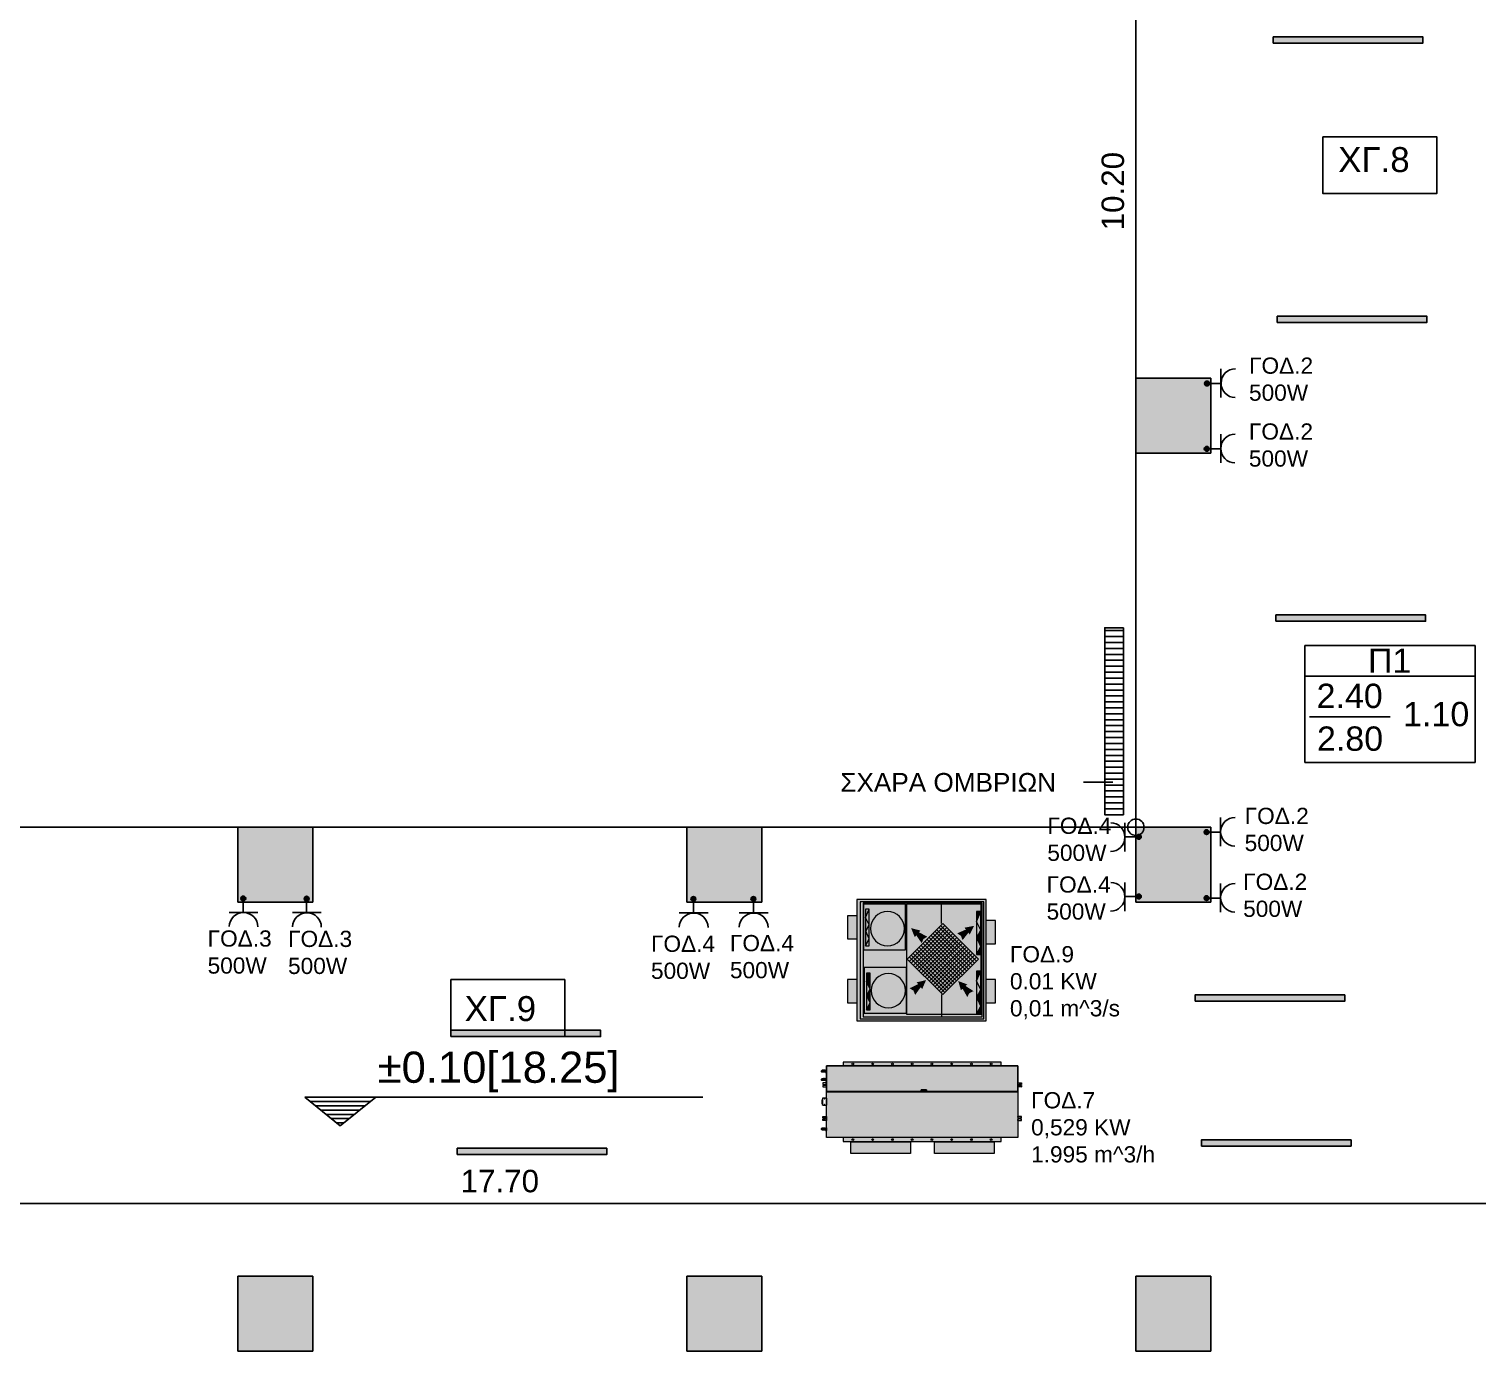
# Model space of a CAD drawing. Header units: metres. Extents: x -11 to 85, y -301 to 135.
# Drawn here: x 27.5 to 39.11, y 15.15 to 25.75 of the extents above; entities that cross this region are included whole.
import ezdxf

# ---------------------------------------------------------------- set-up
doc = ezdxf.new("R2010")
doc.units = ezdxf.units.M
doc.header["$LTSCALE"] = 0.036
doc.header["$PDMODE"] = 2
for name, color, linetype in [('arxitek corofos', 252, 'Continuous'), ('DIMBLK', 252, 'Continuous'), ('electext', 20, 'Continuous'), ('hatch color', 252, 'Continuous'), ('HLEK-SYMBOL', 3, 'Continuous'), ('HLEK_FL001_SYMBOLS', 230, 'Continuous'), ('SYMBOLA', 160, 'Continuous')]:
    doc.layers.add(name, color=color, linetype=linetype)
for name, color, linetype, lineweight in [('axel', 170, 'Continuous', 0), ('fan enallaktis', 162, 'Continuous', 0), ('fan enallaktis hatch', 141, 'Continuous', 0), ('fan klima vrv kanalati', 170, 'Continuous', 0)]:
    doc.layers.add(name, color=color, linetype=linetype, lineweight=lineweight)
doc.styles.add('COMU-N', font='arial.ttf')
doc.styles.get("Standard").update_dxf_attribs({"font": 'arial.ttf'})
doc.dimstyles.new('CADWDOT', dxfattribs={"dimscale": 0.1, "dimtxt": 1.8, "dimasz": 0.08, "dimexe": 2, "dimexo": 0, "dimgap": 0.09, "dimtad": 0, "dimrnd": 0.001, "dimzin": 0, "dimdsep": 46, "dimtxsty": 'Standard', "dimblk1": 'ARTDIM', "dimblk2": 'ARTDIM', "dimsah": 1, "dimcen": 0.09, "dimdle": 0.05, "dimse1": 1, "dimse2": 1, "dimadec": 0, "dimazin": 0, "dimtfac": 1, "dimtmove": 0, "dimatfit": 3, "dimldrblk": 'ARTDIM', "dimfxl": 2, "dimtvp": 0.9999, "dimtolj": 1, "dimtzin": 0, "dimarcsym": 0})

# ---------------------------------------------------------------- blocks, each defined once
blk = doc.blocks.new('ARTDIM')
at = {"layer": 'DIMBLK'}
for p, q in [((0, -24.9975), (0, 24.9975)), ((-24.9975, 0), (24.9975, 0))]:
    blk.add_line(p, q, dxfattribs=at)
blk.add_circle((0, 0), 8.25, dxfattribs=at)
blk = doc.blocks.new('*D434')
at = {"layer": 'arxitek corofos', "color": 0, "lineweight": -2}
blk.add_line((22.432, 16.329), (40.116, 16.329), dxfattribs=at)
at = {"layer": 'Defpoints', "color": 0, "transparency": 16777216}
for p in [(22.424, 16.329), (40.124, 16.329), (40.124, 16.329)]:
    blk.add_point(p, dxfattribs=at)
at = {"layer": 'arxitek corofos', "color": 0, "lineweight": -2, "xscale": 0.008, "yscale": 0.008, "zscale": 0.008, "rotation": 180}
blk.add_blockref('ARTDIM', (22.424, 16.329), dxfattribs=at)
at = {"layer": 'arxitek corofos', "color": 0, "lineweight": -2, "xscale": 0.008, "yscale": 0.008, "zscale": 0.008}
blk.add_blockref('ARTDIM', (40.124, 16.329), dxfattribs=at)
at = {"layer": 'arxitek corofos', "color": 0, "insert": (31.274, 16.509), "char_height": 0.18, "attachment_point": 5}
blk.add_mtext('\\A1;17.70', dxfattribs=at)
blk = doc.blocks.new('gJ6_a14')
at = {"linetype": 'Continuous'}
for p, q in [((-0.1176, 0.1119), (0.113, 0.1119)), ((0, 0.1119), (0, 0))]:
    blk.add_line(p, q, dxfattribs=at)
blk.add_arc((-0.0023, 0.2279), 0.1153, 180, 358.95657, dxfattribs=at)
blk = doc.blocks.new('*X1779')
at = {"color": 0}
for p, q in [((15.598, 2.587), (15.737, 2.727)), ((15.598, 2.622), (15.702, 2.727)), ((15.601, 2.607), (15.609, 2.616)), ((15.604, 2.646), (15.605, 2.647)), ((15.605, 2.559), (15.765, 2.719)), ((15.605, 2.577), (15.614, 2.585)), ((15.609, 2.652), (15.618, 2.66)), ((15.611, 2.547), (15.618, 2.554)), ((15.614, 2.621), (15.623, 2.63)), ((15.617, 2.536), (15.789, 2.707)), ((15.618, 2.59), (15.627, 2.599)), ((15.623, 2.665), (15.631, 2.674)), ((15.623, 2.559), (15.631, 2.568)), ((15.627, 2.634), (15.636, 2.643)), ((15.627, 2.528), (15.636, 2.537)), ((15.631, 2.603), (15.64, 2.612)), ((15.633, 2.516), (15.808, 2.691)), ((15.636, 2.678), (15.645, 2.687)), ((15.636, 2.572), (15.645, 2.581)), ((15.64, 2.647), (15.649, 2.656)), ((15.64, 2.541), (15.649, 2.55)), ((15.645, 2.616), (15.654, 2.625)), ((15.645, 2.51), (15.654, 2.519)), ((15.649, 2.691), (15.658, 2.7)), ((15.649, 2.585), (15.658, 2.594)), ((15.653, 2.501), (15.824, 2.672)), ((15.654, 2.66), (15.662, 2.669)), ((15.654, 2.554), (15.662, 2.563)), ((15.658, 2.63), (15.667, 2.638)), ((15.658, 2.523), (15.667, 2.532)), ((15.662, 2.705), (15.671, 2.714)), ((15.662, 2.599), (15.671, 2.607)), ((15.664, 2.494), (15.671, 2.501)), ((15.667, 2.674), (15.676, 2.683)), ((15.667, 2.568), (15.676, 2.577)), ((15.671, 2.643), (15.68, 2.652)), ((15.671, 2.537), (15.68, 2.546)), ((15.676, 2.718), (15.678, 2.721)), ((15.676, 2.489), (15.836, 2.648)), ((15.676, 2.612), (15.685, 2.621)), ((15.676, 2.506), (15.685, 2.515)), ((15.68, 2.687), (15.689, 2.696)), ((15.68, 2.581), (15.689, 2.59)), ((15.685, 2.656), (15.693, 2.665)), ((15.685, 2.55), (15.693, 2.559)), ((15.689, 2.625), (15.698, 2.634)), ((15.689, 2.519), (15.698, 2.528)), ((15.693, 2.7), (15.702, 2.709)), ((15.693, 2.594), (15.702, 2.603)), ((15.693, 2.488), (15.702, 2.497)), ((15.698, 2.669), (15.707, 2.678)), ((15.698, 2.563), (15.707, 2.572)), ((15.702, 2.638), (15.711, 2.647)), ((15.702, 2.532), (15.711, 2.541)), ((15.705, 2.482), (15.843, 2.62)), ((15.707, 2.714), (15.715, 2.722)), ((15.707, 2.607), (15.715, 2.616)), ((15.707, 2.501), (15.715, 2.51)), ((15.711, 2.683), (15.72, 2.691)), ((15.711, 2.577), (15.72, 2.585)), ((15.715, 2.652), (15.724, 2.66)), ((15.715, 2.546), (15.724, 2.554)), ((15.72, 2.727), (15.721, 2.728)), ((15.72, 2.621), (15.729, 2.63)), ((15.72, 2.515), (15.729, 2.523)), ((15.724, 2.696), (15.733, 2.705)), ((15.724, 2.59), (15.733, 2.599)), ((15.724, 2.484), (15.733, 2.493)), ((15.729, 2.665), (15.738, 2.674)), ((15.729, 2.559), (15.738, 2.568)), ((15.733, 2.634), (15.742, 2.643)), ((15.733, 2.528), (15.742, 2.537)), ((15.738, 2.709), (15.746, 2.718)), ((15.738, 2.603), (15.746, 2.612)), ((15.738, 2.497), (15.746, 2.506)), ((15.741, 2.482), (15.842, 2.584)), ((15.742, 2.678), (15.751, 2.687)), ((15.742, 2.572), (15.751, 2.581)), ((15.746, 2.647), (15.755, 2.656)), ((15.746, 2.541), (15.755, 2.55)), ((15.751, 2.722), (15.752, 2.724)), ((15.751, 2.616), (15.76, 2.625)), ((15.751, 2.51), (15.76, 2.519)), ((15.755, 2.691), (15.764, 2.7)), ((15.755, 2.585), (15.764, 2.594)), ((15.76, 2.66), (15.768, 2.669)), ((15.76, 2.554), (15.768, 2.563)), ((15.764, 2.63), (15.773, 2.638)), ((15.764, 2.523), (15.773, 2.532)), ((15.768, 2.705), (15.777, 2.714)), ((15.768, 2.599), (15.777, 2.607)), ((15.768, 2.493), (15.777, 2.501)), ((15.773, 2.674), (15.782, 2.683)), ((15.773, 2.568), (15.782, 2.577)), ((15.777, 2.643), (15.786, 2.652)), ((15.777, 2.537), (15.786, 2.546)), ((15.782, 2.612), (15.791, 2.621)), ((15.782, 2.506), (15.791, 2.515)), ((15.786, 2.687), (15.795, 2.696)), ((15.786, 2.581), (15.795, 2.59)), ((15.791, 2.656), (15.799, 2.665)), ((15.791, 2.55), (15.799, 2.559)), ((15.795, 2.625), (15.804, 2.634)), ((15.795, 2.519), (15.804, 2.528)), ((15.799, 2.594), (15.808, 2.603)), ((15.804, 2.669), (15.813, 2.678)), ((15.804, 2.563), (15.813, 2.572)), ((15.808, 2.638), (15.817, 2.647)), ((15.808, 2.532), (15.817, 2.541)), ((15.813, 2.607), (15.822, 2.616)), ((15.817, 2.577), (15.826, 2.585)), ((15.822, 2.652), (15.83, 2.66)), ((15.822, 2.546), (15.83, 2.554)), ((15.826, 2.621), (15.835, 2.63)), ((15.83, 2.59), (15.839, 2.599)), ((15.835, 2.559), (15.835, 2.56)), ((15.839, 2.634), (15.84, 2.635)), ((15.844, 2.603), (15.844, 2.603))]:
    blk.add_line(p, q, dxfattribs=at)
blk = doc.blocks.new('GJ6_A78')
at = {"layer": 'HLEK-SYMBOL', "color": 0, "linetype": 'Continuous'}
blk.add_circle((0, 0), 0.0989, dxfattribs=at)
at = {"layer": 'HLEK-SYMBOL', "color": 0, "xscale": 0.8, "yscale": 0.8, "zscale": 0.8}
blk.add_blockref('*X1779', (-12.576, -2.084), dxfattribs=at)
blk = doc.blocks.new('priza')
at = {"layer": 'HLEK_FL001_SYMBOLS', "rotation": 180}
blk.add_blockref('gJ6_a14', (87.4, -100.495), dxfattribs=at)
at = {"layer": 'HLEK_FL001_SYMBOLS', "xscale": 0.1951472641207488, "yscale": 0.1951472641207488, "zscale": 0.1951472641207488}
blk.add_blockref('GJ6_A78', (87.4, -100.495), dxfattribs=at)
blk = doc.blocks.new('*D1888')
at = {"layer": 'Defpoints', "color": 0, "transparency": 16777216}
for p in [(36.374, 29.547), (36.374, 19.347), (36.374, 19.347)]:
    blk.add_point(p, dxfattribs=at)
at = {"layer": 'HLEK_FL001_SYMBOLS', "color": 0, "lineweight": -2, "transparency": 16777216}
blk.add_line((36.374, 29.539), (36.374, 19.355), dxfattribs=at)
at = {"layer": 'HLEK_FL001_SYMBOLS', "color": 0, "lineweight": -2, "transparency": 16777216, "xscale": 0.008, "yscale": 0.008, "zscale": 0.008}
for p, rotation in [((36.374, 29.547), 90), ((36.374, 19.347), 270)]:
    blk.add_blockref('ARTDIM', p, dxfattribs=dict(at, rotation=rotation))
at = {"layer": 'HLEK_FL001_SYMBOLS', "color": 0, "transparency": 16777216, "insert": (36.19, 24.447), "char_height": 0.18, "attachment_point": 5, "rotation": 90}
blk.add_mtext('\\A1;10.20', dxfattribs=at)
blk = doc.blocks.new('lampes fthorismou 120')
at = {"layer": 'hatch color'}
blk.add_hatch(color=181, dxfattribs=at).paths.add_polyline_path([(84.181, -99.264), (84.181, -99.214), (85.381, -99.214), (85.381, -99.264)])
at = {"layer": 'HLEK_FL001_SYMBOLS'}
blk.add_lwpolyline([(84.181, -99.264), (84.181, -99.214), (85.381, -99.214), (85.381, -99.264)], close=True, dxfattribs=at)
blk = doc.blocks.new('A$C5A126718')
at = {"layer": 'axel'}
for p, q in [((-0.032, 0.034), (-0.032, 0.032)), ((-0.03, 0.034), (-0.032, 0.034)), ((-0.032, 0.032), (-0.032, 0.024)), ((-0.032, 0.032), (-0.03, 0.032)), ((-0.032, 0.024), (-0.03, 0.024)), ((-0.032, 0.024), (-0.032, 0.021)), ((-0.03, 0.021), (-0.032, 0.021)), ((-0.03, 0.013), (-0.032, 0.013)), ((-0.032, 0.013), (-0.032, 0.011)), ((-0.032, 0.011), (-0.03, 0.011)), ((-0.032, 0.011), (-0.032, 0.002)), ((-0.032, 0.002), (-0.03, 0.002)), ((-0.032, 0.002), (-0.032, 0)), ((-0.03, 0), (-0.032, 0)), ((-0.001, 0.034), (-0.03, 0.034)), ((-0.03, 0.034), (-0.03, 0.032)), ((-0.03, 0.032), (-0.03, 0.024)), ((-0.03, 0.024), (-0.03, 0.021)), ((-0.03, 0.021), (-0.013, 0.021)), ((-0.03, 0.013), (-0.03, 0.011)), ((-0.013, 0.013), (-0.03, 0.013)), ((-0.03, 0.011), (-0.03, 0.002)), ((-0.03, 0.002), (-0.03, 0)), ((-0.03, 0), (-0.001, 0)), ((-0.001, 0.034), (0, 0.034)), ((-0.001, 0.034), (-0.001, 0.033)), ((-0.001, 0.033), (-0.001, 0.03)), ((-0.001, 0.03), (-0.001, 0.027)), ((-0.001, 0.027), (0, 0.027)), ((-0.001, 0.027), (-0.001, 0.027)), ((-0.001, 0.007), (-0.001, 0.027)), ((-0.001, 0.007), (0, 0.007)), ((-0.001, 0.007), (-0.001, 0.004)), ((-0.001, 0.007), (-0.001, 0.007)), ((-0.001, 0.004), (-0.001, 0.001)), ((-0.001, 0.001), (-0.001, 0)), ((-0.001, 0), (0, 0)), ((0, 0.027), (0, 0.034)), ((0, 0.027), (0, 0.034)), ((0, 0.021), (0, 0.027)), ((0, 0.021), (0, 0.027)), ((0, 0.021), (0, 0.021)), ((0, 0.019), (0, 0.021)), ((0, 0.021), (0, 0.021)), ((0, 0.019), (0, 0.021)), ((0, 0.016), (0, 0.019)), ((0, 0.016), (0, 0.019)), ((0, 0.014), (0, 0.016)), ((0, 0.014), (0, 0.016)), ((0, 0.013), (0, 0.014)), ((0, 0.013), (0, 0.014)), ((0, 0.007), (0, 0.013)), ((0, 0.007), (0, 0.013)), ((0, 0), (0, 0.007)), ((0, 0), (0, 0.007))]:
    blk.add_line(p, q, dxfattribs=at)
blk.add_arc((-0.013, 0.017), 0.00429, 270, 90, dxfattribs=at)
blk = doc.blocks.new('A$C3A54651E')
at = {"layer": 'axel'}
for p, q in [((0.009, 0.023), (0, 0.023)), ((0, 0.023), (0, 0)), ((0.009, 0), (0, 0)), ((0.009, 0), (0.009, 0.023)), ((0.009, 0.017), (0.016, 0.017)), ((0.009, 0.006), (0.016, 0.006)), ((0.016, 0.004), (0.016, 0.019)), ((0.016, 0.019), (0.017, 0.019)), ((0.016, 0.004), (0.017, 0.003)), ((0.017, 0.003), (0.017, 0.019)), ((0.017, 0.019), (0.018, 0.019)), ((0.017, 0.003), (0.018, 0.003)), ((0.018, 0.02), (0.018, 0.02)), ((0.018, 0.02), (0.018, 0.02)), ((0.018, 0.02), (0.018, 0.019)), ((0.018, 0.019), (0.018, 0.015)), ((0.018, 0.015), (0.018, 0.007)), ((0.018, 0.007), (0.018, 0.003)), ((0.018, 0.003), (0.018, 0.003)), ((0.018, 0.003), (0.018, 0.003)), ((0.019, 0.02), (0.025, 0.02)), ((0.019, 0.02), (0.025, 0.02)), ((0.019, 0.011), (0.025, 0.011)), ((0.019, 0.003), (0.025, 0.003)), ((0.026, 0.018), (0.026, 0.02)), ((0.026, 0.02), (0.026, 0.02)), ((0.026, 0.02), (0.026, 0.02)), ((0.026, 0.015), (0.026, 0.018)), ((0.026, 0.018), (0.028, 0.018)), ((0.026, 0.007), (0.026, 0.015)), ((0.026, 0.005), (0.026, 0.007)), ((0.026, 0.003), (0.026, 0.005)), ((0.026, 0.005), (0.028, 0.005)), ((0.026, 0.003), (0.026, 0.003)), ((0.028, 0.019), (0.037, 0.019)), ((0.028, 0.018), (0.028, 0.019)), ((0.028, 0.005), (0.028, 0.018)), ((0.028, 0.003), (0.028, 0.005)), ((0.028, 0.003), (0.037, 0.003)), ((0.037, 0.003), (0.037, 0.019)), ((0.037, 0.019), (0.037, 0.019)), ((0.037, 0.018), (0.037, 0.019)), ((0.037, 0.005), (0.037, 0.018)), ((0.037, 0.018), (0.04, 0.018)), ((0.037, 0.004), (0.037, 0.005)), ((0.037, 0.005), (0.04, 0.005)), ((0.037, 0.004), (0.037, 0.003)), ((0.04, 0.005), (0.04, 0.018)), ((0.042, 0.016), (0.04, 0.018)), ((0.042, 0.007), (0.04, 0.005)), ((0.042, 0.007), (0.042, 0.016))]:
    blk.add_line(p, q, dxfattribs=at)
for points in [[(0.019, 0.02, 0.015295), (0.019, 0.019, 0.017604), (0.019, 0.018), (0.018, 0.017, 0.02245), (0.018, 0.016), (0.018, 0.015)], [(0.018, 0.02, 0.159929), (0.018, 0.02, 0.090191), (0.018, 0.02, 0.0462), (0.018, 0.02, 0.02623), (0.019, 0.02), (0.019, 0.02, 0.013719), (0.019, 0.02, 0.009481), (0.019, 0.02, 0.006867), (0.019, 0.02, 0.005151), (0.019, 0.02)], [(0.019, 0.02, 0.004311), (0.019, 0.02, 0.005535), (0.019, 0.02, 0.007292), (0.019, 0.02, 0.009929), (0.019, 0.02), (0.019, 0.02, 0.019665), (0.018, 0.02, 0.032685), (0.018, 0.02, 0.060642), (0.018, 0.02), (0.018, 0.02)], [(0.018, 0.015, 0.023182), (0.018, 0.014, 0.022013), (0.019, 0.013), (0.019, 0.013, 0.017076), (0.019, 0.011), (0.019, 0.011)], [(0.019, 0.011, 0.016103), (0.019, 0.01, 0.018613), (0.019, 0.009), (0.018, 0.008, 0.023826), (0.018, 0.007), (0.018, 0.007)], [(0.018, 0.007, 0.024647), (0.018, 0.006, 0.023359), (0.019, 0.005), (0.019, 0.004, 0.018023), (0.019, 0.003), (0.019, 0.003)], [(0.019, 0.003, -0.004311), (0.019, 0.003, -0.005535), (0.019, 0.003, -0.007292), (0.019, 0.003, -0.009929), (0.019, 0.003), (0.019, 0.003, -0.019665), (0.018, 0.003, -0.032685), (0.018, 0.003, -0.060642), (0.018, 0.003), (0.018, 0.003)], [(0.025, 0.02, 0.004812), (0.026, 0.02, 0.00636), (0.026, 0.02, 0.008685), (0.026, 0.02, 0.012384), (0.026, 0.02), (0.026, 0.02, 0.023143), (0.026, 0.02, 0.039656), (0.026, 0.02, 0.07579), (0.026, 0.02, 0.144125), (0.026, 0.02)], [(0.026, 0.015, 0.023214), (0.026, 0.016, 0.02204), (0.026, 0.018), (0.026, 0.018, 0.017046), (0.026, 0.019), (0.025, 0.02)], [(0.026, 0.02, 0.102242), (0.026, 0.02, 0.051435), (0.026, 0.02, 0.028507), (0.026, 0.02, 0.01755), (0.026, 0.02), (0.026, 0.02, 0.009159), (0.026, 0.02, 0.006785), (0.026, 0.02, 0.005184), (0.026, 0.02), (0.025, 0.02)], [(0.025, 0.011, 0.01528), (0.026, 0.012, 0.017585), (0.026, 0.013), (0.026, 0.014, 0.022468), (0.026, 0.015), (0.026, 0.015)], [(0.026, 0.007, 0.024685), (0.026, 0.008, 0.023392), (0.026, 0.009), (0.026, 0.009, 0.017988), (0.026, 0.01), (0.025, 0.011)], [(0.025, 0.003, 0.016073), (0.026, 0.004, 0.018575), (0.026, 0.005), (0.026, 0.005, 0.023861), (0.026, 0.006), (0.026, 0.007)], [(0.026, 0.003, -0.102242), (0.026, 0.003, -0.051435), (0.026, 0.003, -0.028507), (0.026, 0.003, -0.01755), (0.026, 0.003), (0.026, 0.003, -0.009159), (0.026, 0.003, -0.006785), (0.026, 0.003, -0.005184), (0.026, 0.003), (0.025, 0.003)]]:
    blk.add_lwpolyline(points, format="xyb", dxfattribs=at)
blk = doc.blocks.new('A$C531E15D6')
at = {"layer": 'axel'}
for p, q in [((0, 0.024), (0, -0.036)), ((0, 0.024), (0.001, 0.024)), ((0.002, 0.024), (0, 0.022)), ((0, 0.006), (0, 0.022)), ((0, 0.013), (0, 0.013)), ((0, 0.011), (0, 0.011)), ((0, 0.007), (0, 0.003)), ((0, 0.007), (0, 0.003)), ((0, -0.006), (0, 0.006)), ((0, 0.006), (0, 0.006)), ((0, -0.006), (0, 0.006)), ((0, 0.003), (0, -0.028)), ((0.001, 0.024), (0.001, 0.024)), ((0.001, 0.024), (0.002, 0.024)), ((0.001, 0.024), (0.001, 0.024)), ((0.002, 0.024), (0.032, 0.024)), ((0.002, 0.024), (0.032, 0.024)), ((0.032, 0.024), (0.034, 0.022)), ((0.034, 0.022), (0.034, 0.013)), ((0.034, 0.022), (0.034, 0.013)), ((0.038, 0.013), (0.034, 0.013)), ((0.034, 0.013), (0.034, -0.025)), ((0.034, 0.013), (0.034, -0.025)), ((0.035, 0.006), (0.034, 0.006)), ((0.035, 0.006), (0.035, -0.006)), ((0.036, 0.01), (0.036, 0.005)), ((0.04, 0.01), (0.036, 0.01)), ((0.036, 0.005), (0.036, 0.004)), ((0.036, 0.005), (0.036, 0.004)), ((0.036, 0.004), (0.036, -0.006)), ((0.036, 0.004), (0.036, -0.006)), ((0.038, 0.013), (0.038, 0.01)), ((0.04, 0.01), (0.04, -0.006)), ((0, -0.018), (0, -0.006)), ((0, -0.018), (0, -0.006)), ((0, -0.034), (0, -0.018)), ((0, -0.018), (0, -0.018)), ((0, -0.023), (0, -0.023)), ((0, -0.025), (0, -0.025)), ((0, -0.028), (0, -0.031)), ((0, -0.028), (0, -0.031)), ((0.002, -0.036), (0, -0.034)), ((0, -0.036), (0.002, -0.036)), ((0.032, -0.036), (0.002, -0.036)), ((0.032, -0.036), (0.002, -0.036)), ((0.034, -0.034), (0.032, -0.036)), ((0.035, -0.017), (0.034, -0.017)), ((0.038, -0.024), (0.034, -0.024)), ((0.034, -0.025), (0.034, -0.034)), ((0.034, -0.025), (0.034, -0.034)), ((0.035, -0.006), (0.035, -0.017)), ((0.036, -0.006), (0.036, -0.016)), ((0.036, -0.006), (0.036, -0.016)), ((0.036, -0.016), (0.036, -0.022)), ((0.036, -0.016), (0.036, -0.016)), ((0.036, -0.016), (0.036, -0.016)), ((0.04, -0.022), (0.036, -0.022)), ((0.038, -0.024), (0.038, -0.022)), ((0.04, -0.006), (0.04, -0.022))]:
    blk.add_line(p, q, dxfattribs=at)
for centre, radius in [((0.017, 0.02), 0.00214), ((0.017, 0.02), 0.00111), ((0.017, -0.032), 0.00214), ((0.017, -0.032), 0.00111)]:
    blk.add_circle(centre, radius, dxfattribs=at)
for centre, radius, start, end in [((0.032, 0.022), 0.00214, 0, 90), ((0.035, 0.005), 0.00107, 0, 89.5416), ((0.032, -0.034), 0.00214, 270, 0), ((0.035, -0.016), 0.00107, 270.4584, 0)]:
    blk.add_arc(centre, radius, start, end, dxfattribs=at)
blk = doc.blocks.new('kanalati vrv')
at = {"layer": 'axel'}
h = blk.add_hatch(color=211, dxfattribs=at)
h.paths.add_polyline_path([(1068.2422, -83.982), (1068.2422, -84.0084), (1069.2982, -84.0084), (1069.2982, -83.982)])
h.paths.add_polyline_path([(1068.7042, -84.0011, -1), (1068.7042, -83.9893, -1)], flags=16)
h.paths.add_polyline_path([(1068.8362, -83.9893, -1), (1068.8362, -84.0011, -1)], flags=16)
h.paths.add_polyline_path([(1068.5722, -84.0011, -1), (1068.5722, -83.9893, -1)], flags=16)
h.paths.add_polyline_path([(1068.9682, -83.9893, -1), (1068.9682, -84.0011, -1)], flags=16)
h.paths.add_polyline_path([(1068.4402, -84.0011, -1), (1068.4402, -83.9893, -1)], flags=16)
h.paths.add_polyline_path([(1069.1002, -83.9893, -1), (1069.1002, -84.0011, -1)], flags=16)
h.paths.add_polyline_path([(1068.3082, -84.0011, -1), (1068.3082, -83.9893, -1)], flags=16)
h.paths.add_polyline_path([(1069.2322, -83.9893, -1), (1069.2322, -84.0011, -1)], flags=16)
for color, points in [(151, [(1068.1328, -84.0076), (1068.1328, -84.0345), (1068.1328, -84.0345), (1068.1328, -84.0527), (1068.1328, -84.0527), (1068.1328, -84.0905), (1068.1328, -84.0905), (1068.1328, -84.1087), (1068.1328, -84.1087), (1068.1328, -84.1208), (1068.1328, -84.1208), (1068.1328, -84.1265), (1068.1328, -84.1313), (1068.1328, -84.1316), (1068.1328, -84.1356), (1068.1328, -84.1425), (1068.1328, -84.1482), (1068.1328, -84.1482), (1068.1328, -84.1787), (1068.7649, -84.1787), (1068.7649, -84.167), (1068.8003, -84.167), (1068.8003, -84.1787), (1069.4098, -84.1787), (1069.4098, -84.1482), (1069.4092, -84.1482), (1069.4092, -84.1425), (1069.4092, -84.1376), (1069.4092, -84.1333), (1069.4092, -84.1313), (1069.4092, -84.1265), (1069.4092, -84.1208), (1069.4098, -84.1208), (1069.4098, -84.0076)]), (150, [(1069.4098, -84.4866), (1069.4098, -84.3724), (1069.4092, -84.3724), (1069.4092, -84.3667), (1069.4092, -84.3618), (1069.4092, -84.3615), (1069.4092, -84.3575), (1069.4092, -84.3507), (1069.4092, -84.345), (1069.4098, -84.345), (1069.4098, -84.1815), (1068.5259, -84.1815), (1068.1356, -84.1815), (1068.1356, -84.1815), (1068.1329, -84.1815), (1068.1329, -84.4866)]), (151, [(1068.6935, -84.5923), (1068.6935, -84.5146), (1068.2945, -84.5146), (1068.2945, -84.5923)]), (151, [(1068.854, -84.5146), (1068.854, -84.5923), (1069.2529, -84.5923), (1069.2529, -84.5146)])]:
    blk.add_hatch(color=color, dxfattribs=at).paths.add_polyline_path(points)
h = blk.add_hatch(color=211, dxfattribs=at)
h.paths.add_polyline_path([(1068.2422, -84.4871), (1068.2422, -84.5135), (1069.2982, -84.5135), (1069.2982, -84.4871)])
h.paths.add_polyline_path([(1068.7042, -84.5062, -1), (1068.7042, -84.4944, -1)], flags=16)
h.paths.add_polyline_path([(1068.8362, -84.4944, -1), (1068.8362, -84.5062, -1)], flags=16)
h.paths.add_polyline_path([(1068.5722, -84.5062, -1), (1068.5722, -84.4944, -1)], flags=16)
h.paths.add_polyline_path([(1068.9682, -84.4944, -1), (1068.9682, -84.5062, -1)], flags=16)
h.paths.add_polyline_path([(1068.4402, -84.5062, -1), (1068.4402, -84.4944, -1)], flags=16)
h.paths.add_polyline_path([(1069.1002, -84.4944, -1), (1069.1002, -84.5062, -1)], flags=16)
h.paths.add_polyline_path([(1068.3082, -84.5062, -1), (1068.3082, -84.4944, -1)], flags=16)
h.paths.add_polyline_path([(1069.2322, -84.4944, -1), (1069.2322, -84.5062, -1)], flags=16)
for p, q in [((1068.7649, -84.167), (1068.8003, -84.167)), ((1068.7649, -84.1787), (1068.7649, -84.167)), ((1068.8003, -84.1687), (1068.7649, -84.1687)), ((1068.8003, -84.167), (1068.8003, -84.1787)), ((1068.1328, -84.1787), (1068.5629, -84.1787)), ((1068.5259, -84.1799), (1068.1328, -84.1799)), ((1068.5259, -84.1802), (1068.1328, -84.1802)), ((1068.5259, -84.1815), (1068.1356, -84.1815)), ((1069.4098, -84.1799), (1068.524, -84.1799)), ((1069.4098, -84.1802), (1068.5259, -84.1802)), ((1069.4098, -84.1815), (1068.5259, -84.1815)), ((1068.5613, -84.1787), (1069.4098, -84.1787)), ((1068.7649, -84.1787), (1068.7649, -84.1799)), ((1068.8003, -84.1787), (1068.8003, -84.1799))]:
    blk.add_line(p, q, dxfattribs=at)
at = {"layer": 'axel', "linetype": 'Continuous'}
for points in [[(1069.2982, -83.982), (1068.2422, -83.982), (1068.2422, -84.0084), (1069.2982, -84.0084)], [(1069.2982, -84.4871), (1068.2422, -84.4871), (1068.2422, -84.5135), (1069.2982, -84.5135)]]:
    blk.add_lwpolyline(points, close=True, dxfattribs=at)
at = {"layer": 'axel'}
for points in [[(1069.4098, -84.0076), (1068.1328, -84.0076), (1068.1328, -84.1787), (1069.4098, -84.1787)], [(1069.4098, -84.4866), (1068.1328, -84.4866), (1068.1328, -84.0076), (1069.4098, -84.0076)], [(1069.4098, -84.4866), (1068.1329, -84.4866), (1068.1329, -84.1815), (1069.4098, -84.1815)]]:
    blk.add_lwpolyline(points, close=True, dxfattribs=at)
at = {"layer": 'axel', "linetype": 'Continuous'}
for centre in [(1068.3082, -83.9952), (1068.4402, -83.9952), (1068.5722, -83.9952), (1068.7042, -83.9952), (1068.8362, -83.9952), (1068.9682, -83.9952), (1069.1002, -83.9952), (1069.2322, -83.9952), (1068.3082, -84.5003), (1068.4402, -84.5003), (1068.5722, -84.5003), (1068.7042, -84.5003), (1068.8362, -84.5003), (1068.9682, -84.5003), (1069.1002, -84.5003), (1069.2322, -84.5003)]:
    blk.add_circle(centre, 0.00591, dxfattribs=at)
at = {"layer": 'axel'}
blk.add_circle((1068.7826, -84.1744), 0.000886, dxfattribs=at)
at = {"layer": 'fan klima vrv kanalati'}
for points in [[(1068.2945, -84.5146), (1068.6935, -84.5146), (1068.6935, -84.5923), (1068.2945, -84.5923)], [(1068.854, -84.5146), (1069.2529, -84.5146), (1069.2529, -84.5923), (1068.854, -84.5923)]]:
    blk.add_lwpolyline(points, close=True, dxfattribs=at)
for name, p, xscale, yscale, zscale in [('A$C3A54651E', (1068.1328, -84.0527), -0.8000000000029104, 0.7999999999992724, 0.799999999999983), ('A$C3A54651E', (1068.1328, -84.1087), -0.8000000000029104, 0.7999999999992724, 0.799999999999983), ('A$C5A126718', (1068.1325, -84.1482), 0.8000000000029104, 0.8000000000029104, 0.8000000000029104), ('A$C5A126718', (1069.4095, -84.1482), -0.8000000000029104, 0.7999999999992724, 0.799999999999983), ('A$C531E15D6', (1068.1326, -84.2419), -0.8000000000029104, 0.7999999999992724, 0.799999999999983), ('A$C3A54651E', (1068.1328, -84.4393), -0.8000000000029104, 0.7999999999992724, 0.799999999999983)]:
    blk.add_blockref(name, p, dxfattribs=dict(xscale=xscale, yscale=yscale, zscale=zscale))
at = {"rotation": 180}
for p, xscale, yscale, zscale in [((1068.1325, -84.345), -0.8000000000029104, 0.7999999999992724, 0.799999999999983), ((1069.4095, -84.345), 0.8000000000029104, 0.8000000000029104, 0.8000000000029104)]:
    blk.add_blockref('A$C5A126718', p, dxfattribs=dict(at, xscale=xscale, yscale=yscale, zscale=zscale))
blk = doc.blocks.new('gY1_a36')
at = {"layer": 'SYMBOLA', "color": 0}
blk.add_solid([(0.15, 0.075), (0.15, -0.075), (0, 0)], dxfattribs=at)
blk = doc.blocks.new('gY1_a40')
at = {"layer": 'SYMBOLA'}
for points in [[(0.15, 0.075), (0.15, -0.075), (0, 0)], [(0.01, 0), (0.31, 0.075), (0.285, 0)], [(0.31, -0.075), (0.285, 0), (0.01, 0)]]:
    blk.add_solid(points, dxfattribs=at)
blk = doc.blocks.new('fan enallaktis')
at = {"layer": 'fan enallaktis hatch'}
for points in [[(-1.288, 0.064), (-0.061, 0.064), (-0.061, 1.216), (-1.288, 1.216), (-1.288, 1.045), (-1.284, 1.045), (-1.284, 0.824), (-1.288, 0.824)], [(-1.288, 0.439), (-1.284, 0.439), (-1.284, 0.218), (-1.288, 0.218), (-1.288, 0.064), (-0.061, 0.064), (-0.061, 1.216), (-1.288, 1.216)], [(-1.288, 0.064), (-0.061, 0.064), (-0.061, 0.824), (-0.063, 0.824), (-0.063, 1.045), (-0.061, 1.045), (-0.061, 1.216), (-1.288, 1.216)], [(-1.288, 0.064), (-0.061, 0.064), (-0.061, 0.263), (-0.063, 0.263), (-0.063, 0.484), (-0.061, 0.484), (-0.061, 1.216), (-1.288, 1.216)], [(-1.288, 0.064), (-0.061, 0.064), (-0.061, 0.824), (-0.063, 0.824), (-0.063, 1.045), (-0.061, 1.045), (-0.061, 1.216), (-1.288, 1.216)], [(-1.288, 0.064), (-0.061, 0.064), (-0.061, 1.216), (-1.288, 1.216), (-1.288, 1.045), (-1.284, 1.045), (-1.284, 0.824), (-1.288, 0.824)], [(-1.196, 0.843), (-1.162, 0.914), (-1.193, 0.974), (-1.162, 1.046), (-1.196, 1.111)], [(-1.162, 1.046), (-1.162, 1.111), (-1.196, 1.111)], [(-0.151, 0.837), (-0.111, 0.92), (-0.148, 0.991), (-0.111, 1.075), (-0.15, 1.151), (-0.151, 1.151)], [(-0.111, 1.075), (-0.111, 1.151), (-0.15, 1.151)], [(-1.288, 1.045), (-1.377, 1.045), (-1.377, 0.824), (-1.288, 0.824)], [(-1.193, 0.974), (-1.162, 0.914), (-1.162, 1.046)], [(-0.826, 0.929, 1), (-1.15, 0.929, 1)], [(-0.111, 1.075), (-0.148, 0.991), (-0.111, 0.92)], [(-0.061, 0.824), (0.03, 0.824), (0.03, 1.045), (-0.061, 1.045)], [(-1.162, 0.914), (-1.196, 0.843), (-1.162, 0.763)], [(-1.196, 0.763), (-1.162, 0.763), (-1.196, 0.843)], [(-0.111, 0.92), (-0.151, 0.837), (-0.111, 0.743)], [(-0.151, 0.837), (-0.151, 0.743), (-0.111, 0.743)], [(-0.151, 0.272), (-0.111, 0.356), (-0.148, 0.426), (-0.111, 0.51), (-0.151, 0.587)], [(-0.111, 0.587), (-0.151, 0.587), (-0.111, 0.51)], [(-1.288, 0.439), (-1.377, 0.439), (-1.377, 0.218), (-1.288, 0.218)], [(-0.111, 0.51), (-0.148, 0.426), (-0.111, 0.356)], [(-0.061, 0.263), (0.03, 0.263), (0.03, 0.484), (-0.061, 0.484)], [(-0.111, 0.178), (-0.111, 0.356), (-0.151, 0.272)], [(-0.151, 0.178), (-0.111, 0.178), (-0.151, 0.272)]]:
    blk.add_hatch(color=256, dxfattribs=at).paths.add_polyline_path(points)
h = blk.add_hatch(color=256, dxfattribs=at)
h.paths.add_polyline_path([(-1.288, 1.045), (-1.284, 1.045), (-1.284, 0.824), (-1.288, 0.824), (-1.288, 0.439), (-1.284, 0.439), (-1.284, 0.218), (-1.288, 0.218), (-1.288, 0.064), (-0.061, 0.064), (-0.061, 0.263), (-0.063, 0.263), (-0.063, 0.484), (-0.061, 0.484), (-0.061, 0.824), (-0.063, 0.824), (-0.063, 1.045), (-0.061, 1.045), (-0.061, 1.216), (-1.288, 1.216)])
h.paths.add_polyline_path([(-1.255, 0.085), (-0.082, 0.085), (-0.082, 1.196), (-1.255, 1.196)], flags=16)
h.paths.add_polyline_path([(-1.226, 1.178), (-0.099, 1.178), (-0.099, 0.1), (-1.226, 0.1)], flags=0)
h.paths.add_polyline_path([(-1.216, 1.143), (-0.817, 1.143), (-0.817, 1.151), (-0.151, 1.151), (-0.151, 1.152), (-0.106, 1.152), (-0.106, 0.109), (-0.817, 0.109), (-0.817, 0.71), (-1.216, 0.71)], flags=0)
h.paths.add_polyline_path([(-1.196, 1.111), (-1.162, 1.111), (-1.162, 0.763), (-1.196, 0.763)], flags=0)
h.paths.add_polyline_path([(-0.826, 0.929, -1), (-1.15, 0.929, -1)], flags=0)
h.paths.add_polyline_path([(-1.082, 1.051), (-0.838, 0.929), (-1.082, 0.807)], flags=0)
h.paths.add_polyline_path([(-1.224, 0.543), (-0.825, 0.543), (-0.825, 0.11), (-1.224, 0.11)], flags=0)
h.paths.add_polyline_path([(-1.204, 0.503), (-1.17, 0.503), (-1.17, 0.155), (-1.204, 0.155)], flags=0)
h.paths.add_polyline_path([(-0.834, 0.341, -1), (-1.158, 0.341, -1)], flags=0)
h.paths.add_polyline_path([(-0.471, 0.966), (-0.134, 0.629), (-0.471, 0.292), (-0.808, 0.629)], flags=0)
h.paths.add_polyline_path([(-0.77, 0.63), (-0.47, 0.929), (-0.171, 0.63), (-0.47, 0.331)], flags=0)
h.paths.add_polyline_path([(-0.734, 0.631), (-0.47, 0.894), (-0.207, 0.631), (-0.47, 0.368)], flags=0)
h.paths.add_polyline_path([(-0.695, 0.632), (-0.47, 0.857), (-0.245, 0.632), (-0.47, 0.407)], flags=0)
h.paths.add_polyline_path([(-0.657, 0.631), (-0.47, 0.817), (-0.284, 0.631), (-0.47, 0.444)], flags=0)
h.paths.add_polyline_path([(-0.62, 0.631), (-0.47, 0.781), (-0.32, 0.631), (-0.47, 0.481)], flags=0)
h.paths.add_polyline_path([(-0.584, 0.631), (-0.47, 0.744), (-0.357, 0.631), (-0.47, 0.518)], flags=0)
h.paths.add_polyline_path([(-0.545, 0.632), (-0.47, 0.707), (-0.395, 0.632), (-0.47, 0.557)], flags=0)
h.paths.add_polyline_path([(-0.507, 0.631), (-0.47, 0.668), (-0.434, 0.631), (-0.47, 0.594)], flags=0)
h.paths.add_polyline_path([(-0.902, 0.463), (-0.902, 0.218), (-1.146, 0.341)], flags=0)
h.paths.add_polyline_path([(-0.151, 0.587), (-0.111, 0.587), (-0.111, 0.178), (-0.151, 0.178)], flags=0)
h = blk.add_hatch(color=256, dxfattribs=at)
h.paths.add_polyline_path([(-1.216, 0.71), (-1.216, 1.143), (-0.817, 1.143), (-0.817, 1.151), (-0.151, 1.151), (-0.151, 1.152), (-0.111, 1.152), (-0.111, 1.151), (-0.106, 1.151), (-0.106, 0.109), (-0.483, 0.109), (-0.483, 0.1), (-0.099, 0.1), (-0.099, 1.178), (-1.226, 1.178), (-1.226, 0.1), (-0.483, 0.1), (-0.483, 0.109), (-0.817, 0.109), (-0.817, 0.71)])
h.paths.add_polyline_path([(-0.825, 0.543), (-0.825, 0.11), (-1.224, 0.11), (-1.224, 0.543)], flags=16)
h.paths.add_polyline_path([(-1.17, 0.503), (-1.17, 0.155), (-1.204, 0.155), (-1.204, 0.503)], flags=0)
h.paths.add_polyline_path([(-0.834, 0.341, -1), (-1.158, 0.341, -1)], flags=0)
h.paths.add_polyline_path([(-0.902, 0.463), (-0.902, 0.218), (-1.146, 0.341)], flags=0)
h = blk.add_hatch(color=256, dxfattribs=at)
h.paths.add_polyline_path([(-0.817, 0.109), (-0.106, 0.109), (-0.106, 1.151), (-0.817, 1.151), (-0.817, 0.71), (-0.817, 0.71)])
h.paths.add_polyline_path([(-0.826, 0.929, 1), (-1.15, 0.929, 1)])
h.paths.add_polyline_path([(-0.838, 0.929), (-1.082, 0.807), (-1.082, 1.051)], flags=16)
h.paths.add_polyline_path([(-1.162, 1.111), (-1.162, 0.763), (-1.196, 0.763), (-1.196, 1.111)])
h = blk.add_hatch(color=256, dxfattribs=at)
h.paths.add_polyline_path([(-0.817, 1.151), (-0.817, 0.71), (-0.817, 0.71), (-0.817, 0.109), (-0.106, 0.109), (-0.106, 0.743), (-0.151, 0.743), (-0.151, 1.151)])
h.paths.add_polyline_path([(-0.471, 0.966), (-0.134, 0.629), (-0.471, 0.292), (-0.808, 0.629)], flags=16)
h.paths.add_polyline_path([(-0.47, 0.929), (-0.171, 0.63), (-0.47, 0.331), (-0.77, 0.63)], flags=0)
h.paths.add_polyline_path([(-0.47, 0.894), (-0.207, 0.631), (-0.47, 0.368), (-0.734, 0.631)], flags=0)
h.paths.add_polyline_path([(-0.245, 0.632), (-0.47, 0.407), (-0.695, 0.632), (-0.47, 0.857)], flags=0)
h.paths.add_polyline_path([(-0.284, 0.631), (-0.47, 0.444), (-0.657, 0.631), (-0.47, 0.817)], flags=0)
h.paths.add_polyline_path([(-0.32, 0.631), (-0.47, 0.481), (-0.62, 0.631), (-0.47, 0.781)], flags=0)
h.paths.add_polyline_path([(-0.357, 0.631), (-0.47, 0.518), (-0.584, 0.631), (-0.47, 0.744)], flags=0)
h.paths.add_polyline_path([(-0.395, 0.632), (-0.47, 0.557), (-0.545, 0.632), (-0.47, 0.707)], flags=0)
h.paths.add_polyline_path([(-0.434, 0.631), (-0.47, 0.594), (-0.507, 0.631), (-0.47, 0.668)], flags=0)
h.paths.add_polyline_path([(-0.151, 0.587), (-0.111, 0.587), (-0.111, 0.178), (-0.151, 0.178)], flags=16)
h = blk.add_hatch(color=256, dxfattribs=at)
h.paths.add_polyline_path([(-1.224, 0.11), (-0.825, 0.11), (-0.825, 0.543), (-1.224, 0.543)])
h.paths.add_polyline_path([(-0.834, 0.341, 1), (-1.158, 0.341, 1)], flags=16)
h.paths.add_polyline_path([(-1.146, 0.341), (-0.902, 0.463), (-0.902, 0.218)], flags=0)
at = {"layer": 'fan enallaktis'}
for p, q in [((-1.196, 1.111), (-1.162, 1.046)), ((-0.483, 0.966), (-0.483, 1.173)), ((-0.151, 1.152), (-0.111, 1.075)), ((-1.162, 1.046), (-1.193, 0.974)), ((-1.193, 0.974), (-1.162, 0.914)), ((-0.111, 1.075), (-0.148, 0.991)), ((-0.148, 0.991), (-0.111, 0.92)), ((-1.162, 0.914), (-1.196, 0.843)), ((-1.196, 0.843), (-1.162, 0.763)), ((-0.788, 0.612), (-0.452, 0.948)), ((-0.77, 0.594), (-0.434, 0.93)), ((-0.752, 0.576), (-0.416, 0.912)), ((-0.732, 0.556), (-0.396, 0.892)), ((-0.713, 0.538), (-0.377, 0.874)), ((-0.695, 0.519), (-0.359, 0.856)), ((-0.677, 0.501), (-0.341, 0.837)), ((-0.599, 0.836), (-0.263, 0.5)), ((-0.581, 0.855), (-0.245, 0.518)), ((-0.563, 0.873), (-0.226, 0.537)), ((-0.544, 0.891), (-0.208, 0.555)), ((-0.524, 0.911), (-0.188, 0.575)), ((-0.506, 0.93), (-0.17, 0.593)), ((-0.488, 0.947), (-0.152, 0.611)), ((-0.111, 0.92), (-0.151, 0.837)), ((-0.151, 0.837), (-0.111, 0.743)), ((-0.731, 0.705), (-0.395, 0.368)), ((-0.712, 0.723), (-0.376, 0.387)), ((-0.694, 0.741), (-0.358, 0.405)), ((-0.674, 0.761), (-0.338, 0.425)), ((-0.657, 0.481), (-0.321, 0.817)), ((-0.656, 0.78), (-0.32, 0.443)), ((-0.638, 0.463), (-0.302, 0.799)), ((-0.637, 0.798), (-0.301, 0.462)), ((-0.62, 0.444), (-0.284, 0.781)), ((-0.619, 0.816), (-0.283, 0.48)), ((-0.602, 0.426), (-0.266, 0.762)), ((-0.582, 0.406), (-0.246, 0.742)), ((-0.563, 0.388), (-0.227, 0.724)), ((-0.545, 0.369), (-0.209, 0.706)), ((-0.527, 0.351), (-0.191, 0.687)), ((-0.787, 0.648), (-0.451, 0.312)), ((-0.769, 0.666), (-0.433, 0.33)), ((-0.749, 0.686), (-0.413, 0.35)), ((-0.507, 0.331), (-0.171, 0.667)), ((-0.489, 0.313), (-0.152, 0.649)), ((-0.151, 0.587), (-0.111, 0.51)), ((-1.204, 0.503), (-1.17, 0.438)), ((-1.17, 0.438), (-1.201, 0.366)), ((-0.111, 0.51), (-0.148, 0.426)), ((-0.148, 0.426), (-0.111, 0.356)), ((-1.17, 0.306), (-1.204, 0.235)), ((-1.201, 0.366), (-1.17, 0.306)), ((-0.483, 0.292), (-0.483, 0.1)), ((-0.111, 0.356), (-0.151, 0.272)), ((-1.204, 0.235), (-1.17, 0.155)), ((-0.151, 0.272), (-0.111, 0.178))]:
    blk.add_line(p, q, dxfattribs=at)
for points in [[(-1.288, 1.216), (-0.061, 1.216), (-0.061, 0.064), (-1.288, 0.064)], [(-1.255, 1.196), (-0.082, 1.196), (-0.082, 0.085), (-1.255, 0.085)], [(-1.226, 1.178), (-0.099, 1.178), (-0.099, 0.1), (-1.226, 0.1)], [(-1.216, 1.143), (-0.817, 1.143), (-0.817, 0.71), (-1.216, 0.71)], [(-1.196, 1.111), (-1.162, 1.111), (-1.162, 0.763), (-1.196, 0.763)], [(-0.817, 1.151), (-0.106, 1.151), (-0.106, 0.109), (-0.817, 0.109)], [(-0.151, 1.152), (-0.111, 1.152), (-0.111, 0.743), (-0.151, 0.743)], [(-1.377, 1.045), (-1.284, 1.045), (-1.284, 0.824), (-1.377, 0.824)], [(-0.471, 0.292), (-0.134, 0.629), (-0.471, 0.966), (-0.808, 0.629)], [(-0.063, 1.045), (0.03, 1.045), (0.03, 0.824), (-0.063, 0.824)], [(-0.151, 0.587), (-0.111, 0.587), (-0.111, 0.178), (-0.151, 0.178)], [(-1.377, 0.439), (-1.284, 0.439), (-1.284, 0.218), (-1.377, 0.218)], [(-1.224, 0.543), (-0.825, 0.543), (-0.825, 0.11), (-1.224, 0.11)], [(-1.204, 0.503), (-1.17, 0.503), (-1.17, 0.155), (-1.204, 0.155)], [(-0.063, 0.484), (0.03, 0.484), (0.03, 0.263), (-0.063, 0.263)]]:
    blk.add_lwpolyline(points, close=True, dxfattribs=at)
for centre in [(-0.988, 0.929), (-0.996, 0.341)]:
    blk.add_circle(centre, 0.162, dxfattribs=at)
at = {"layer": 'fan enallaktis', "xscale": 1.627830749999999, "yscale": 1.627830749999999, "zscale": 1.627830749999999, "rotation": 180}
blk.add_blockref('gY1_a36', (-0.838, 0.93), dxfattribs=at)
at = {"layer": 'fan enallaktis', "color": 240}
for p, xscale, yscale, zscale, rotation in [((-0.63, 0.829), 0.5471699999999997, 0.5471699999999997, 0.5471699999999997, 139.998246099921), ((-0.325, 0.838), 0.5471699999999998, 0.5471699999999998, 0.5471699999999998, 46.90418803826589), ((-0.772, 0.336), 0.5471699999999998, 0.5471699999999998, 0.5471699999999998, 41.27729920653211), ((-0.175, 0.314), 0.5471699999999999, 0.5471699999999999, 0.5471699999999999, 142.2600130889486)]:
    blk.add_blockref('gY1_a40', p, dxfattribs=dict(at, xscale=xscale, yscale=yscale, zscale=zscale, rotation=rotation))
at = {"layer": 'fan enallaktis', "xscale": 1.627830749999999, "yscale": 1.627830749999999, "zscale": 1.627830749999999}
blk.add_blockref('gY1_a36', (-1.146, 0.34), dxfattribs=at)

msp = doc.modelspace()

# ---------------------------------------------------------------- hatches: boundary and pattern name
at = {"layer": 'arxitek corofos'}
for points in [[(36.374, 22.947), (36.374, 22.347), (36.974, 22.347), (36.974, 22.947)], [(29.774, 19.347), (29.174, 19.347), (29.174, 18.747), (29.774, 18.747)], [(32.774, 19.347), (32.774, 18.747), (33.374, 18.747), (33.374, 19.347)], [(36.974, 19.347), (36.374, 19.347), (36.374, 18.747), (36.974, 18.747)], [(29.174, 15.147), (29.774, 15.147), (29.774, 15.747), (29.174, 15.747)], [(33.374, 15.747), (32.774, 15.747), (32.774, 15.147), (33.374, 15.147)], [(36.974, 15.747), (36.374, 15.747), (36.374, 15.147), (36.974, 15.147)]]:
    msp.add_hatch(color=256, dxfattribs=at).paths.add_polyline_path(points)
h = msp.add_hatch(dxfattribs=at)
h.set_pattern_fill('LINE', color=256, scale=0.015, style=0)
h.set_pattern_definition([(360, (8.66921, 45.3552), (1e-17, 0.047625), [])])
h.paths.add_polyline_path([(36.274, 20.947), (36.124, 20.947), (36.124, 19.447), (36.274, 19.447)])

# ---------------------------------------------------------------- linework, layer by layer
for p, q in [((36.374, 25.947), (36.374, 22.947)), ((36.374, 22.347), (36.374, 22.947)), ((36.374, 22.947), (36.974, 22.947)), ((36.974, 22.947), (36.974, 22.347)), ((36.974, 22.347), (36.374, 22.347)), ((36.374, 22.347), (36.374, 19.347)), ((37.728, 19.866), (37.728, 20.804)), ((37.728, 20.804), (39.095, 20.804)), ((39.095, 20.804), (39.095, 19.866)), ((39.095, 20.558), (37.728, 20.558)), ((37.767, 20.233), (38.413, 20.233)), ((39.095, 19.866), (37.728, 19.866)), ((36.19, 19.708), (35.953, 19.708)), ((29.174, 19.347), (26.174, 19.347)), ((29.174, 18.747), (29.174, 19.347)), ((29.174, 19.347), (29.774, 19.347)), ((29.774, 19.347), (29.774, 18.747)), ((32.774, 19.347), (29.774, 19.347)), ((32.774, 19.347), (33.374, 19.347)), ((32.774, 18.747), (32.774, 19.347)), ((33.374, 19.347), (33.374, 18.747)), ((36.374, 19.347), (33.374, 19.347)), ((36.374, 18.747), (36.374, 19.347)), ((36.374, 19.347), (36.974, 19.347)), ((36.974, 19.347), (36.974, 18.747)), ((29.774, 18.747), (29.174, 18.747)), ((33.374, 18.747), (32.774, 18.747)), ((36.974, 18.747), (36.374, 18.747)), ((29.71, 17.182), (29.995, 16.954)), ((29.71, 17.182), (32.902, 17.182)), ((29.753, 17.147), (30.238, 17.147)), ((29.796, 17.113), (30.195, 17.113)), ((29.838, 17.079), (30.152, 17.079)), ((29.995, 16.954), (30.28, 17.182)), ((29.881, 17.045), (30.109, 17.045)), ((29.924, 17.011), (30.066, 17.011)), ((29.967, 16.976), (30.024, 16.976)), ((29.174, 15.747), (29.774, 15.747)), ((29.174, 15.147), (29.174, 15.747)), ((29.774, 15.747), (29.774, 15.147)), ((32.774, 15.147), (32.774, 15.747)), ((32.774, 15.747), (33.374, 15.747)), ((33.374, 15.747), (33.374, 15.147)), ((36.374, 15.747), (36.974, 15.747)), ((36.374, 15.147), (36.374, 15.747)), ((36.974, 15.747), (36.974, 15.147)), ((29.774, 15.147), (29.174, 15.147)), ((33.374, 15.147), (32.774, 15.147)), ((36.974, 15.147), (36.374, 15.147))]:
    msp.add_line(p, q, dxfattribs=at)
msp.add_lwpolyline([(36.274, 20.947), (36.274, 19.447), (36.124, 19.447), (36.124, 20.947)], close=True, dxfattribs=at)
at = {"layer": 'electext'}
for points in [[(37.874, 24.883), (38.786, 24.883), (38.786, 24.428), (37.874, 24.428)], [(30.882, 18.125), (31.794, 18.125), (31.794, 17.67), (30.882, 17.67)]]:
    msp.add_lwpolyline(points, close=True, dxfattribs=at)

# ---------------------------------------------------------------- block references
at = {"layer": 'axel', "color": 151, "xscale": 1.200000000000045, "yscale": 1.200000000000045, "zscale": 1.200000000000045}
msp.add_blockref('kanalati vrv', (-1247.865, 118.243), dxfattribs=at)
at = {"layer": 'fan enallaktis', "xscale": -0.8449999999938882, "yscale": 0.845000000030268, "zscale": 0.8450000000000001, "rotation": 180}
msp.add_blockref('fan enallaktis', (35.224, 18.822), dxfattribs=at)
at = {"layer": 'HLEK_FL001_SYMBOLS'}
for name, p in [('lampes fthorismou 120', (-46.705, 124.898)), ('lampes fthorismou 120', (-46.674, 122.658)), ('lampes fthorismou 120', (-46.684, 120.263)), ('priza', (-58.183, 119.271)), ('priza', (-57.675, 119.269)), ('priza', (-54.574, 119.267)), ('priza', (-54.093, 119.267)), ('lampes fthorismou 120', (-47.333, 117.216)), ('lampes fthorismou 120', (-53.299, 116.933)), ('lampes fthorismou 120', (-47.282, 116.054)), ('lampes fthorismou 120', (-53.249, 115.987))]:
    msp.add_blockref(name, p, dxfattribs=at)
for p, rotation in [((-63.551, -64.495), 90), ((-63.553, -65.019), 90), ((-63.554, -68.092), 90), ((136.893, 106.67), 270), ((136.893, 106.192), 270), ((-63.554, -68.621), 90)]:
    msp.add_blockref('priza', p, dxfattribs=dict(at, rotation=rotation))

# ---------------------------------------------------------------- texts
at = {"layer": 'arxitek corofos', "style": 'COMU-N'}
for s, height, p in [('Π1', 0.195, (38.235, 20.585)), ('2.40', 0.195, (37.823, 20.303)), ('1.10', 0.195, (38.517, 20.157)), ('2.80', 0.195, (37.826, 19.96)), ('ΣΧΑΡΑ ΟΜΒΡΙΩΝ', 0.15, (34.004, 19.632))]:
    msp.add_text(s, height=height, dxfattribs=at).set_placement(p)
msp.add_attdef('±0.10[18.25]', (30.295, 17.298), '±0.00', height=0.25, dxfattribs=at)
at = {"layer": 'electext', "style": 'COMU-N'}
for s, p in [('ΧΓ.8', (37.996, 24.6)), ('ΧΓ.9', (30.992, 17.793))]:
    msp.add_text(s, height=0.2, dxfattribs=at).set_placement(p)
at = {"layer": 'HLEK_FL001_SYMBOLS', "char_height": 0.13, "attachment_point": 1, "style": 'COMU-N'}
for s, width, heights, insert in [('ΓΟΔ.2\\P500W', 0.21178, [0], (37.281, 23.113)), ('ΓΟΔ.2\\P500W', 0.21178, [0], (37.28, 22.585)), ('ΓΟΔ.4\\P500W', 0.23235, [0], (35.664, 19.424)), ('ΓΟΔ.2\\P500W', 0.21178, [0], (37.246, 19.503)), ('ΓΟΔ.4\\P500W', 0.23235, [0], (35.658, 18.953)), ('ΓΟΔ.2\\P500W', 0.21178, [0], (37.234, 18.975)), ('ΓΟΔ.3\\P500W', 0.18955, [0], (28.931, 18.52)), ('ΓΟΔ.3\\P500W', 0.18955, [0], (29.576, 18.517)), ('ΓΟΔ.4\\P500W', 0.23235, [0], (32.486, 18.478)), ('ΓΟΔ.4\\P500W', 0.23235, [0], (33.119, 18.483)), ('ΓOΔ.9\\P0.01 KW\\P0,01 m^ 3/s', 1.23545, [1.05], (35.364, 18.394)), ('ΓΟΔ.7\\P0,529 KW\\P1.995 m^ 3/h', 1.03777, [0.72], (35.534, 17.223))]:
    msp.add_mtext_dynamic_manual_height_columns(s, width=width, gutter_width=0.65, heights=heights, dxfattribs=dict(at, insert=insert))

# ---------------------------------------------------------------- dimensions: what is measured, and where the dimension line sits
at = {"layer": 'arxitek corofos'}
dim = msp.add_linear_dim(base=(40.124, 16.329), p1=(22.424, 16.329), p2=(40.124, 16.329), dimstyle='CADWDOT', dxfattribs=at)
dim.commit()
dim.dimension.update_dxf_attribs({"geometry": '*D434', "text_midpoint": (31.274, 16.509)})
at = {"layer": 'HLEK_FL001_SYMBOLS'}
dim = msp.add_linear_dim(base=(36.374, 19.347), p1=(36.374, 29.547), p2=(36.374, 19.347), angle=90, dimstyle='CADWDOT', override={"dimfxl": 0.18}, dxfattribs=at)
dim.commit()
dim.dimension.update_dxf_attribs({"geometry": '*D1888', "text_midpoint": (36.19, 24.447)})

doc.saveas('drawing.dxf')
